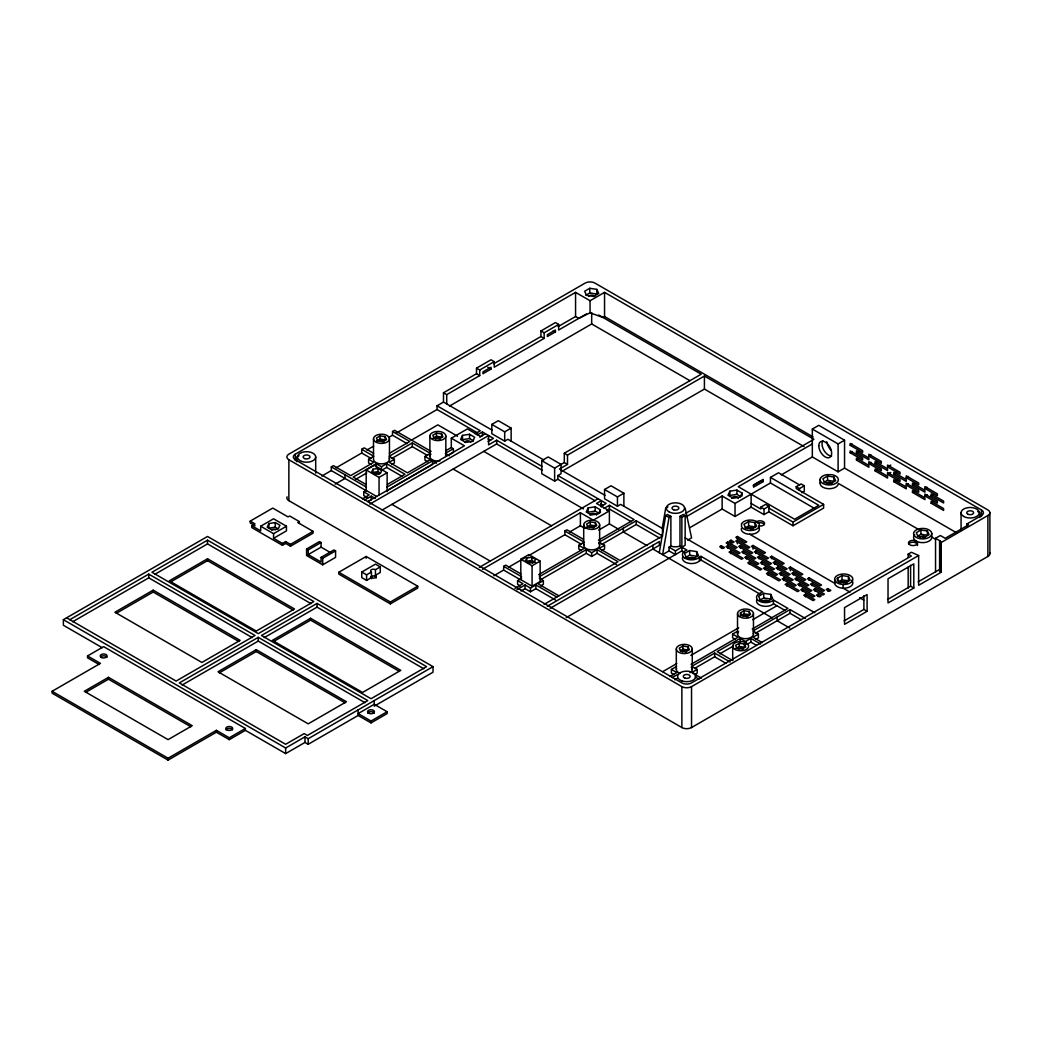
<?xml version="1.0" encoding="UTF-8"?>
<svg xmlns="http://www.w3.org/2000/svg" width="1042" height="1042" viewBox="0 0 1042 1042"><rect width="100%" height="100%" fill="white"/><g stroke="black" fill="none" stroke-linecap="round" stroke-linejoin="round"><path stroke-width="1.5" d="M659.26 552.703L665.708 515.503L667.544 514.448L670.879 516.363L670.879 546.125L669.042 547.18L669.042 550.905L662.595 554.618L669.042 517.431L670.879 516.363M741.292 528.646L741.526 530.378A9.117 5.262 0 0 0 747.961 534.103L750.331 534.272A9.117 5.262 0 0 0 759.123 527.656M820.445 482.094L820.132 483.449A9.117 5.262 0 0 0 829.25 488.711A9.117 5.262 0 0 0 838.354 483.449L919.122 529.766M268.901 523.527L267.182 527.213L271.858 529.909L278.24 528.919L279.946 525.246L275.27 522.55L268.901 523.527L268.901 528.177L275.27 527.187L277.615 528.541M372.945 469.226L371.59 472.143L375.289 474.279L380.356 473.498L381.711 470.58L378.012 468.444L372.945 469.226L372.945 472.391L378.012 471.596L380.473 473.029M462.505 435.374L460.616 439.437L465.761 442.42L472.808 441.326L474.696 437.262L469.538 434.28L462.505 435.374L462.505 439.659L469.538 438.565L473.407 440.792M526.77 558.03L525.402 560.948L529.115 563.097L534.168 562.302L535.523 559.385L531.824 557.249L526.77 558.03L526.77 561.195L531.824 560.414L535.523 562.55M588.131 507.91L586.242 511.974L591.4 514.943L598.434 513.862L600.322 509.798L595.177 506.816L588.131 507.91L588.131 512.182L595.177 511.101L599.033 513.328M729.869 491.173L727.98 495.237L733.138 498.206L740.172 497.125L742.06 493.061L736.915 490.079L729.869 491.173L729.869 495.445L736.915 494.364L740.771 496.591M752.233 629.003L787.934 608.385L773.464 600.036L772.07 601.091A9.117 5.262 0 0 1 759.188 601.091A9.117 5.262 0 0 1 759.188 593.64L762.614 591.908L700.992 556.324L697.984 558.304A9.117 5.262 0 0 1 685.089 558.304A9.117 5.262 0 0 1 685.089 550.866L686.925 550.072L679.983 546.125A9.117 5.262 0 0 1 670.879 546.125M759.813 594.005L700.992 560.049L697.984 562.029A9.117 5.262 0 0 1 686.978 562.862A9.117 5.262 0 0 1 682.731 556.949M773.464 600.036L773.464 603.748L772.07 604.803A9.117 5.262 0 0 1 761.077 605.636A9.117 5.262 0 0 1 756.831 599.723M295.316 460.629L295.316 454.156L575.562 292.359L590.059 300.721L604.555 292.359L981.46 509.955L981.46 516.428M299.093 455.693L296.866 456.982L296.866 461.762M589.785 288.295L584.627 291.265L586.516 295.329L593.562 296.423L598.72 293.44L596.832 289.376L589.785 288.295L589.785 292.945L585.917 295.173M492.267 430.242L443.488 402.082L443.488 392.782L476.507 373.726L476.507 368.139L491.003 359.777L494.234 361.639L494.234 367.214L544.158 338.389L544.158 332.802L558.655 324.44L558.655 330.014L586.516 313.929M493.778 363.749L540.941 336.527L540.941 330.952L555.438 322.577L558.655 324.44M476.507 368.139L479.737 370.001L494.234 361.639M558.121 326.602L575.562 316.534L578.792 318.396L590.059 312.808L602.953 317.458L604.555 316.534L813.138 436.95M443.488 392.782L446.718 394.644L479.737 375.576L479.737 370.001M491.003 369.076L482.954 373.726L482.954 371.864L491.003 367.214L491.003 369.076L487.786 367.214M555.438 331.877L547.376 336.527L547.376 334.664L555.438 330.014L555.438 331.877L553.289 330.64M380.122 435.895L376.423 438.031L377.777 440.948L382.844 441.743L386.543 439.594L385.188 436.676L380.122 435.895L380.122 439.06L376.423 441.196M102.259 647.707L63.38 625.265L63.38 619.677L207.527 536.461L433.029 666.646L433.029 672.22L374.234 706.163M366.484 490.873L331.317 470.567L331.317 466.855L333.401 465.644L350.672 475.621L373.791 462.27L368.594 459.275L368.594 463L371.186 464.498M336.097 467.806L361.704 453.023L361.704 449.297L364.205 447.852L373.609 453.283M407.135 443.671L392.521 435.23L392.521 431.518L394.605 430.307L431.114 451.394M395.973 433.238L437.054 409.519L437.054 405.807L443.488 402.082M69.814 619.677L148.745 574.116L255.043 635.49L176.124 681.064L66.597 617.828M207.527 540.173L151.963 572.253L258.26 633.627L313.837 601.547L207.527 540.173L207.527 543.898L311.037 603.657M321.848 476.038L331.317 470.567M366.901 450.027L373.648 446.132M388.471 437.562L392.521 435.23M72.64 621.774L148.745 577.841L252.242 637.6M154.737 574.376L207.527 543.898M255.043 525.767L250.21 522.967L250.21 521.117L272.757 508.092L288.061 516.923L289.676 515.998L299.341 521.573L299.341 523.436M449.532 406.041L591.674 323.971L689.96 380.721M299.341 521.573L297.725 522.511L313.03 531.342L313.03 533.204L290.484 546.216L285.651 543.429L282.421 545.292L251.825 527.617L251.825 525.767L255.043 523.905L250.21 521.117M368.594 459.275L373.791 456.279L361.704 449.297M260.682 526.223L273.564 518.786L286.446 526.223L286.446 530.873L273.564 538.31L273.564 533.673L260.682 526.223L260.682 530.873L251.825 525.767M335.146 484.165L345.006 478.473L345.006 474.748M411.108 440.31L437.861 424.862L457.568 436.246M389.395 453.257L409.793 441.482L392.521 431.518M153.174 590.163L114.92 612.24L201.887 662.465L240.142 640.374L153.174 590.163L153.174 592.025L238.748 641.429M207.527 558.773L169.273 580.863L256.254 631.074L294.508 608.984L207.527 558.773L207.527 560.635L293.102 610.039M116.287 613.321L153.174 592.025M170.641 581.931L207.527 560.635M387.442 484.387L404.96 474.279L386.673 463.716L381.476 466.712L376.292 463.716L353.173 477.067L365.69 484.283M427.676 461.762L424.967 460.199L424.967 456.487L430.372 453.361L412.293 442.928L389.174 456.279L394.371 459.275L394.371 463L391.766 464.498M376.488 496.383L366.185 490.43L366.185 469.968L374.234 465.318L387.116 472.755L387.116 491.642M355.895 479.216L366.771 472.925M391.896 458.428L412.293 446.653L427.585 455.484M436.494 433.107L432.795 435.243L434.149 438.161L439.216 438.942L442.915 436.806L441.561 433.889L436.494 433.107L436.494 436.272L432.795 438.408M394.371 459.275L389.174 462.27L407.461 472.834L430.372 459.6M402.147 476.363L386.673 467.441L381.476 470.437L381.476 466.712M273.564 533.673L286.446 526.223M366.185 469.968L379.067 477.405L387.116 472.755M445.937 450.613L451.303 447.513L451.303 438.213L467.415 428.913L480.544 436.494L485.364 433.706M367.813 497.881L363.762 495.536L363.762 491.824L366.185 490.43M99.133 664.509L87.541 657.815L87.541 655.952L103.64 646.652L245.378 728.488L245.378 730.338L285.651 753.587L304.98 742.438L308.198 744.288L358.122 715.463L371.017 722.901L387.116 713.601L387.116 711.751L374.234 704.301L358.122 713.601L371.017 721.038L387.116 711.751M273.564 538.31L282.421 543.429L285.651 541.566L290.484 544.367L313.03 531.342M362.46 498.818L369.168 494.937L363.762 491.824M475.152 433.746L480.297 430.776L437.054 405.807M543.82 460.004L507.923 439.281L504.693 441.144L491.811 433.706L491.811 424.407L498.258 420.681L511.14 428.119L511.14 441.144M364.544 500.017L371.252 496.148L375.302 498.48M386.895 487.109L432.456 460.811L432.456 464.524L388.275 490.027M448.021 455.536L453.387 452.436L453.387 448.711L445.338 453.361L449.389 455.706M477.236 434.957L482.381 431.974L493.426 438.356L488.06 441.456M367.852 501.554L464.432 445.794L451.303 438.213M368.568 501.41L371.252 499.86L371.252 496.148M479.802 437.184L482.381 435.699L482.381 431.974M369.845 504.12L488.594 435.556L488.594 444.856L496.643 440.206L542.205 466.516M245.378 730.338L229.279 739.638L216.384 732.2L168.075 760.1L52.1 693.151L52.1 691.289L100.423 663.389L87.541 655.952M491.811 424.407L504.693 431.844L511.14 428.119M308.198 554.591L321.079 562.029L321.079 557.379L333.961 549.942L335.576 550.866L335.576 557.379L322.694 564.816L306.582 555.516L306.582 549.017L319.477 541.566L321.079 542.504L321.079 547.154L308.198 554.591L308.198 549.942L321.079 542.504M382.219 509.994L496.643 443.931L542.205 470.229M108.472 677.339L84.311 691.289L168.075 739.638L192.223 725.688L108.472 677.339L108.472 679.202L190.829 726.743M85.652 692.37L108.472 679.202M321.079 557.379L322.694 558.304L335.576 550.866M338.793 572.253L366.185 556.454L417.725 586.203L417.725 588.066L390.346 603.878L338.793 574.116L338.793 572.253L390.346 602.015L417.725 586.203M557.848 479.268L554.631 481.13L541.749 473.693L541.749 460.668L548.183 456.943L561.065 464.393L561.065 473.693L557.848 475.543L557.848 479.268L595.125 500.785M685.389 513.511L813.945 439.281L704.418 376.045L567.512 455.093L567.512 464.393L564.295 462.531L564.295 453.231L701.201 374.182L598.72 315.023M361.756 572.032L375.446 564.126L380.278 566.913L380.278 572.488L375.446 575.275A2.852 1.641 0 0 1 375.446 577.607A2.852 1.641 0 0 1 371.421 577.607L366.589 580.394L361.756 577.607L361.756 572.032L366.589 574.819L371.421 572.032A2.852 1.641 0 0 1 371.421 569.7A2.852 1.641 0 0 1 375.446 569.7L380.278 566.913M258.26 637.352L179.341 682.914L285.651 744.288L304.16 733.607L307.377 735.47L367.787 700.589L258.26 637.352L258.26 641.077L364.987 702.686M317.055 603.409L261.49 635.49L371.017 698.726L426.582 666.646L317.055 603.409L317.055 607.134L423.768 668.743M541.749 460.668L554.631 468.105L564.295 462.531M182.168 685.011L258.26 641.077M264.264 637.613L317.055 607.134M567.512 464.393L559.463 469.043L605.024 495.341M562.276 471.127L704.418 389.07L804.111 446.627M256.254 649.674L217.999 671.764L308.198 723.838L346.452 701.748L256.254 649.674L256.254 651.537L345.045 702.79M310.607 618.284L272.353 640.374L362.551 692.448L400.805 670.358L310.607 618.284L310.607 620.146L399.399 671.413M219.367 672.832L256.254 651.537M273.72 641.442L310.607 620.146M663.467 529.089L620.667 504.38L617.45 506.23L604.555 498.792L604.555 489.493L611.003 485.78L623.884 493.218L623.884 506.23M479.372 567.356L598.121 498.792M482.42 569.31L580.394 512.742L593.289 520.179L609.388 510.88L609.388 523.905L598.655 530.104M600.804 506.542L606.17 503.442L557.848 475.543M604.555 489.493L617.45 496.93L623.884 493.218M52.1 691.289L168.075 758.237L216.384 730.338L229.279 737.788L245.378 728.488M520.218 579.639L503.651 570.065L503.651 566.353L505.735 565.142L520.922 573.921M528.268 555.868L564.855 534.728L564.855 531.016L566.939 529.805L583.507 539.378M604.021 508.405L609.388 505.305L634.122 519.58L598.421 540.199M520.805 559.241L528.854 554.591L540.134 561.104L540.134 581.553L532.084 586.203L520.805 579.704L520.805 559.241L532.084 565.754L540.134 561.104M493.804 575.757L503.651 570.065M508.561 567.239L525.442 557.483M569.635 531.98L580.394 525.767L584.262 527.994M606.809 510.515L609.388 509.03L631.374 521.716M590.319 521.912L586.62 524.048L587.975 526.965L593.028 527.76L596.74 525.611L595.373 522.693L590.319 521.912L590.319 525.077L586.62 527.213M520.284 585.904L517.587 584.341L517.587 580.628L521.638 578.284M581.488 550.567L578.792 549.017L578.792 545.292L584.184 542.179L564.855 531.016M514.93 588.391L522.98 583.741L517.587 580.628M538.636 574.715L584.184 548.405L578.792 545.292M517.014 589.603L525.064 584.953L530.469 588.066L535.875 584.953L556.806 597.04M539.339 576.708L586.268 549.616L591.674 552.729L597.079 549.616L618.01 561.703L544.132 604.36M604.555 545.292L599.163 548.405L620.094 560.492L662.543 535.992L636.206 520.779L599.163 542.179L604.555 545.292L604.555 549.017L601.859 550.567M521.039 590.996L525.064 588.665L530.469 591.791L535.875 588.665L555.412 599.958M540.72 579.639L586.268 553.328L591.674 556.454L597.079 553.328L616.617 564.621M601.846 544.341L636.206 524.504L659.768 538.115M667.935 506.842L665.708 508.131L662.491 526.731L662.491 536.031M540.655 585.904L543.351 584.341L543.351 580.628L537.959 583.741L558.89 595.829M781.331 474.852L812.33 456.943L812.33 429.057L818.778 425.331L844.554 440.206L844.554 468.105L956.908 532.97M679.983 546.125L679.983 516.363L681.872 517.392L685.154 515.503L685.154 545.253L675.424 550.866L669.042 547.18M63.38 619.677L285.651 748.013L304.98 736.85L308.198 738.713L433.029 666.646M686.418 516.624L722.132 496.005L735.027 503.442L770.455 482.993L814.636 508.496M812.33 443.931L738.244 486.705L794.616 519.255L818.778 505.305L770.455 477.405L770.455 482.993M753.314 485.442L761.598 480.662L763.213 481.586L763.213 479.359L753.548 484.934L753.548 487.174L763.213 481.586M547.337 606.223L659.326 541.566L659.326 545.292L550.163 608.307M770.455 477.405L778.517 472.755L799.657 484.96M689.869 527.656L722.132 509.03L735.027 516.467L751.126 507.167L764.02 514.605L768.853 511.817L793.014 525.767L823.61 508.092L823.61 504.38L796.231 488.568L796.231 486.705L801.064 483.918L804.281 485.78L804.281 491.355L801.871 492.749M812.33 429.057L838.107 443.931L844.554 440.206M850.181 445.325L862.646 452.515L862.646 450.652L850.181 443.462L850.181 445.325L852.33 444.087M687.733 540.121L691.588 537.88L685.154 508.131M850.181 452.762L862.646 459.952L862.646 458.102L850.181 450.899L850.181 452.762L852.33 451.525M566.275 617.606L681.872 550.866L684.399 552.325M751.126 503.442L760.79 509.03L760.79 507.167L765.623 504.38L768.853 506.23L768.853 511.817M856.42 452.645L868.872 459.835L868.872 457.972L856.42 450.782L856.42 452.645L858.556 451.394M689.648 550.528L684.49 553.497L686.378 557.561L693.425 558.655L698.57 555.673L696.694 551.609L689.648 550.528L689.648 555.178L684.49 558.147M760.79 507.167L764.02 509.03L768.853 506.23M796.231 486.705L799.448 488.568L804.281 485.78M748.612 521.612L743.949 524.308L745.655 527.994L752.037 528.984L756.7 526.288L754.994 522.602L748.612 521.612L748.612 525.897L745.108 527.916M827.543 476.051L822.867 478.747L824.574 482.433L830.956 483.41L835.632 480.714L833.913 477.041L827.543 476.051L827.543 480.323L824.04 482.355M856.42 460.082L868.872 467.272L868.872 465.409L856.42 458.22L856.42 460.082L858.556 458.845M812.33 456.943L838.107 471.831L844.554 468.105M868.872 456.109L881.324 463.299L881.324 461.45L868.872 454.247L868.872 456.109L871.021 454.872M721.338 545.761L719.722 546.685L722.835 548.483L724.451 547.558L721.338 545.761L721.338 548.235M727.772 542.035L726.17 542.96L735.509 548.366L737.124 547.428L727.772 542.035L727.772 544.51M731.002 540.173L729.387 541.111L732.5 542.908L734.115 541.97L731.002 540.173L731.002 543.898M737.436 536.461L735.834 537.385L745.173 542.778L746.775 541.853L737.436 536.461L737.436 538.935M868.872 463.547L881.324 470.737L881.324 468.887L868.872 461.697L868.872 463.547L871.021 462.309M727.668 545.695L726.053 546.62L738.518 553.81L740.12 552.885L727.668 545.695L727.668 548.17M737.332 540.121L735.717 541.045L748.182 548.235L749.784 547.31L737.332 540.121L737.332 543.833M875.098 463.43L887.55 470.619L887.55 468.757L875.098 461.567L875.098 463.43L877.247 462.192M730.676 551.153L729.061 552.078L741.526 559.267L743.128 558.343L730.676 551.153L730.676 553.628M740.341 545.565L738.726 546.503L751.178 553.693L752.793 552.755L740.341 545.565L740.341 548.053M875.098 470.867L887.55 478.057L887.55 476.194L875.098 469.004L875.098 470.867L877.247 469.629M887.55 466.894L900.014 474.084L900.014 472.234L887.55 465.045L887.55 466.894L890.78 465.045M768.853 508.092L793.014 522.042L823.61 504.38M743.35 551.023L741.735 551.96L754.187 559.15L755.802 558.212L743.35 551.023L743.35 553.51M753.014 545.448L751.399 546.373L763.851 553.562L765.466 552.638L753.014 545.448L753.014 549.16M887.55 474.344L900.014 481.534L900.014 479.672L887.55 472.482L887.55 474.344L890.78 472.482M746.346 556.48L744.743 557.405L757.195 564.608L758.81 563.67L746.346 556.48L746.346 558.955M756.01 550.905L754.408 551.83L766.86 559.02L768.475 558.095L756.01 550.905L756.01 553.38M893.776 474.214L906.24 481.404L906.24 479.541L893.776 472.352L893.776 474.214L897.006 472.352M749.354 561.938L747.752 562.862L760.204 570.052L761.819 569.127L749.354 561.938L749.354 564.412M759.019 556.363L757.417 557.288L769.869 564.477L771.484 563.553L759.019 556.363L759.019 558.838M893.776 481.651L906.24 488.841L906.24 486.979L893.776 479.789L893.776 481.651L897.006 479.789M906.24 477.692L918.692 484.882L918.692 483.019L906.24 475.829L906.24 477.692L908.39 476.441M762.028 561.807L760.413 562.745L772.877 569.935L774.48 568.997L762.028 561.807L762.028 564.295M771.692 556.233L770.077 557.157L782.542 564.36L784.144 563.422L771.692 556.233L771.692 558.707M906.24 485.129L918.692 492.319L918.692 490.456L906.24 483.267L906.24 485.129L908.39 483.892M765.036 567.265L763.421 568.203L775.886 575.392L777.488 574.455L765.036 567.265L765.036 569.753M774.701 561.69L773.086 562.615L785.551 569.805L787.153 568.88L774.701 561.69L774.701 564.165M912.466 484.999L924.918 492.189L924.918 490.339L912.466 483.136L912.466 484.999L914.615 483.762M768.045 572.722L766.43 573.647L778.882 580.85L780.497 579.912L768.045 572.722L768.045 575.197M777.71 567.148L776.095 568.072L788.547 575.262L790.162 574.337L777.71 567.148L777.71 569.622M912.466 492.436L924.918 499.626L924.918 497.776L912.466 490.587L912.466 492.436L914.615 491.199M924.918 488.477L937.383 495.666L937.383 493.804L924.918 486.614L924.918 488.477L927.067 487.239M780.718 572.605L779.103 573.53L791.555 580.72L793.17 579.795L780.718 572.605L780.718 575.08M790.383 567.017L788.768 567.955L801.22 575.145L802.835 574.207L790.383 567.017L790.383 570.742M924.918 495.914L937.383 503.104L937.383 501.241L924.918 494.051L924.918 495.914L927.067 494.676M783.714 578.049L782.112 578.987L794.564 586.177L796.179 585.252L783.714 578.049L783.714 580.537M793.379 572.475L791.777 573.4L804.229 580.602L805.844 579.665L793.379 572.475L793.379 574.95M931.144 495.784L943.609 502.973L943.609 501.124L931.144 493.934L931.144 495.784L933.293 494.546M763.734 593.302L758.589 596.271L760.478 600.335L767.511 601.429L772.669 598.46L770.78 594.396L763.734 593.302L763.734 597.952L759.983 600.114M786.723 583.507L785.121 584.445L797.573 591.635L799.188 590.697L786.723 583.507L786.723 585.995M796.388 577.932L794.786 578.857L807.237 586.047L808.839 585.122L796.388 577.932L796.388 580.407M682.927 646.053L679.228 648.189L680.582 651.12L685.649 651.901L689.348 649.752L687.994 646.835L682.927 646.053L682.927 649.218L680.465 650.638M740.432 612.852L744.131 610.716L749.198 611.498L750.553 614.415L746.853 616.564L741.787 615.783L740.432 612.852L740.432 616.017M931.144 503.234L943.609 510.424L943.609 508.561L931.144 501.371L931.144 503.234L933.293 501.983M741.67 615.301L744.131 613.881L749.198 614.663L749.198 611.498M799.396 583.39L797.781 584.315L810.246 591.504L811.848 590.58L799.396 583.39L799.396 585.865M809.061 577.802L807.446 578.74L819.911 585.93L821.513 584.992L809.061 577.802L809.061 580.29M802.405 588.847L800.79 589.772L813.242 596.962L814.857 596.037L802.405 588.847L802.405 591.322M812.07 583.26L810.455 584.197L822.906 591.387L824.522 590.449L812.07 583.26L812.07 585.747M662.712 671.66L676.779 663.546M690.846 655.418L738.687 627.792M752.754 619.677L776.902 605.741M674.109 674.708L671.4 673.158L671.4 669.433L676.558 666.463M735.313 639.371L732.604 637.821L732.604 634.096L737.762 631.126M805.414 594.292L803.799 595.229L813.138 600.622L814.753 599.697L805.414 594.292L805.414 596.779M815.078 588.717L813.463 589.642L822.802 595.047L824.417 594.109L815.078 588.717L815.078 591.192M837.364 578.245L842.04 575.549L848.409 576.539L850.129 580.225L845.453 582.921L839.071 581.931L837.364 578.245L837.364 581.097M920.959 529.987L916.283 532.683L918.002 536.37L924.371 537.346L929.047 534.65L927.341 530.964L920.959 529.987L920.959 534.259L917.455 536.278M670.097 676.427L676.805 672.546L671.4 669.433M691.067 664.314L738.01 637.209L732.604 634.096M672.181 677.626L678.889 673.757M730.155 662.022L714.682 653.087L691.771 666.32L697.176 669.433L697.176 673.158L694.467 674.708M760.621 644.034L750.891 638.42L745.499 641.533L740.094 638.42L717.183 651.641L732.656 660.576M805.375 618.453L790.018 609.596L752.975 630.983L758.381 634.096L758.381 637.821L755.684 639.371M838.536 581.853L842.04 579.821L848.409 580.811L848.409 576.539M818.074 594.174L816.472 595.099L819.585 596.897L821.2 595.972L818.074 594.174L818.074 596.649M827.739 588.6L826.137 589.525L829.25 591.322L830.865 590.397L827.739 588.6L827.739 591.075M674.864 679.801L677.547 678.251M694.467 668.482L714.682 656.812L725.935 663.311M719.879 653.803L733.36 646.027M755.658 633.145L790.018 613.308L801.181 619.756M739.299 643.266L735.6 645.402L736.954 648.319L742.021 649.114L745.72 646.965L744.366 644.047L739.299 643.266L739.299 646.431L735.6 648.567M697.176 669.433L691.771 672.546L701.5 678.173M758.381 634.096L752.975 637.209L762.379 642.64M746.84 644.477L750.891 642.133L756.453 645.35M908.168 557.353L908.168 554.123L911.385 552.26L918.64 555.516L918.64 585.278L941.187 572.253L941.187 542.504L987.894 515.529A6.838 3.947 0 0 0 987.894 509.955L594.891 283.059A6.838 3.947 0 0 0 585.226 283.059L288.868 454.156A6.838 3.947 0 0 0 288.868 459.743L288.868 500.655L681.872 727.55A6.838 3.947 0 0 0 691.536 727.55L987.894 556.454A6.838 3.947 0 0 0 989.666 552.638M935.547 572.279L935.547 538.31L940.379 535.523L945.211 538.31L968.565 524.829L966.963 523.905L966.963 527.031M966.963 523.905L981.46 515.529A6.838 3.947 0 0 0 981.46 509.955M939.584 541.566L940.379 541.111L940.379 570.86L939.584 571.329L939.584 541.566L941.187 542.504M288.868 459.743L681.872 686.639A6.838 3.947 0 0 0 691.536 686.639L918.64 555.516M844.15 620.85L863.883 609.453L867.1 611.315L867.1 594.578L844.554 607.59L844.554 624.327L867.1 611.315M887.524 599.515L910.591 586.203L913.808 588.066L913.808 563.891L888.031 578.766L888.031 602.94L913.808 588.066M918.171 581.827L938.777 569.935L940.379 570.86M679.983 516.363L683.318 514.448L685.154 515.503M589.785 292.945L596.832 294.026L596.832 289.376M827.543 480.323L833.913 481.313L833.913 477.041M436.494 436.272L441.561 437.054L441.561 433.889M380.122 439.06L385.188 439.841L385.188 436.676M920.959 534.259L927.341 535.249L927.341 530.964M748.612 525.897L754.994 526.874L754.994 522.602M590.319 525.077L595.373 525.858L595.373 522.693M689.648 555.178L696.694 556.259L696.694 551.609M763.734 597.952L770.78 599.046L770.78 594.396M739.299 646.431L744.366 647.212L744.366 644.047M682.927 649.218L687.994 650L687.994 646.835M977.683 511.492L979.897 512.781L979.897 517.561M935.547 538.31L940.379 541.111M935.82 539.404L931.691 537.021L931.691 533.296M916.947 541.645A4.559 2.631 0 0 1 913.795 545.552A4.559 2.631 0 0 1 908.52 542.504A4.559 2.631 0 0 1 915.28 540.694L916.947 541.645L916.947 543.507A4.559 2.631 0 0 1 917.403 545.513M908.598 544.145A4.559 2.631 0 0 1 915.28 542.543L916.947 543.507M540.941 330.952L544.158 332.802M540.941 336.527L544.158 338.389M939.584 571.329L941.187 572.253M908.168 554.123L911.385 555.985L691.536 682.914A6.838 3.947 0 0 1 681.872 682.914L295.316 459.743A6.838 3.947 0 0 1 295.316 454.156M476.507 373.726L479.737 375.576M749.693 534.233L834.72 583.325L834.72 579.599M849.985 592.13L843.108 588.17L843.108 584.445M859.598 597.691L863.727 600.062M564.295 453.231L567.512 455.093M665.708 515.503L669.042 517.431M685.154 537.88L814.766 612.709M437.054 409.519L477.51 432.886M487.903 438.89L490.665 440.479M600.648 503.976L603.409 505.565M773.464 603.748L785.173 610.521M609.388 510.88L596.506 503.442L601.338 500.655L601.338 506.855M669.042 550.905L675.424 554.591L675.424 550.866M483.762 451.368L583.455 508.926M609.388 523.905L618.596 529.219M646.9 545.552L623.324 531.941L623.324 528.229M772.291 617.958L652.878 549.017L652.878 545.292M789.81 628.065L777.137 620.745L777.137 617.033M451.303 447.513L453.387 448.711M453.153 469.043L551.452 525.78M564.855 534.728L581.423 544.302M424.967 456.487L436.507 463.143M361.704 453.023L371.108 458.441M539.3 578.284L543.351 580.628M331.317 466.855L366.484 487.148M503.651 566.353L521.599 576.708M695.053 676.857L699.078 679.176M391.948 504.38L490.248 561.117M321.079 547.154L331.395 553.107M306.582 549.017L308.198 549.942M931.47 536.031L931.782 537.385A9.117 5.262 0 0 1 920.307 542.465A9.117 5.262 0 0 1 914.772 534.754M989.9 512.742L989.9 553.654M987.894 515.529L987.894 556.454M961.076 512.742L961.076 530.534M915.28 540.694L915.28 542.543M910.591 565.246L910.591 586.203M908.168 567.056L908.168 588.092M863.883 595.764L863.883 609.453M842.04 575.549L842.04 579.821M838.107 443.931L838.107 471.831M820.223 479.359L820.223 483.084M799.448 488.568L799.448 490.43M793.014 522.042L793.014 525.767M790.018 609.596L790.018 613.308M764.02 509.03L764.02 514.605M753.47 613.634A7.971 4.598 0 0 1 741.5 617.619A7.971 4.598 0 0 1 741.5 609.648A7.971 4.598 0 0 1 753.47 613.634L753.47 634.096M751.126 494.142L751.126 507.167M750.891 638.42L750.891 642.133M745.499 641.533L745.499 644.021M744.131 610.716L744.131 613.881M742.06 493.061L742.06 495.914M740.094 638.42L740.094 642.133M737.515 613.634L737.515 634.096M736.915 490.079L736.915 494.364M735.027 503.442L735.027 516.467M732.682 646.183L732.682 660.354M722.132 496.005L722.132 509.03M714.682 653.087L714.682 656.812M704.418 376.045L704.418 389.07M700.992 556.324L700.992 560.049M699.377 557.262L699.377 560.974M692.266 648.971A7.971 4.598 0 0 1 680.296 652.956A7.971 4.598 0 0 1 680.296 644.985A7.971 4.598 0 0 1 692.266 648.971L692.266 669.433M691.536 686.639L691.536 727.55M681.872 517.392L681.872 550.866M681.872 686.639L681.872 727.55M676.31 648.971L676.31 669.433M636.206 520.779L636.206 524.504M617.45 496.93L617.45 506.23M609.388 505.305L609.388 509.03M604.555 292.359L604.555 316.534M600.322 509.798L600.322 512.651M599.645 524.829L599.645 545.292M597.079 549.616L597.079 553.328M595.177 506.816L595.177 511.101M591.674 312.574L591.674 323.971M591.674 552.729L591.674 556.454M590.059 300.721L590.059 312.808M586.268 549.616L586.268 553.328M583.702 524.829L583.702 545.292M580.394 512.742L580.394 525.767M575.562 292.359L575.562 316.534M554.631 468.105L554.631 481.13M535.875 584.953L535.875 588.665M532.084 565.754L532.084 586.203M531.824 557.249L531.824 560.414M530.469 588.066L530.469 591.791M525.064 584.953L525.064 588.665M504.693 431.844L504.693 441.144M496.643 440.206L496.643 443.931M469.538 434.28L469.538 438.565M446.718 394.644L446.718 403.944M445.833 436.025A7.971 4.598 0 0 1 433.863 440.011A7.971 4.598 0 0 1 433.863 432.039A7.971 4.598 0 0 1 445.833 436.025L445.833 456.487A7.971 4.598 0 0 0 445.559 455.289M429.877 436.025L429.877 456.487M412.293 442.928L412.293 446.653M390.346 602.015L390.346 603.878M389.461 438.812A7.971 4.598 0 0 1 377.491 442.798A7.971 4.598 0 0 1 377.491 434.827A7.971 4.598 0 0 1 389.461 438.812L389.461 459.275M386.673 463.716L386.673 467.441M379.067 477.405L379.067 494.716M378.012 468.444L378.012 471.596M376.292 463.716L376.292 467.441M375.446 569.7L375.446 576.395M374.234 700.589L374.234 704.301M373.505 438.812L373.505 459.275A7.971 4.598 0 0 0 382.518 463.833A7.971 4.598 0 0 0 389.187 458.076M371.421 572.032L371.421 578.727M371.017 721.038L371.017 722.901M366.589 574.819L366.589 580.394M366.185 556.454L366.185 558.304M358.122 709.889L358.122 715.463M322.694 558.304L322.694 564.816M315.7 456.943A9.117 5.262 0 0 1 302.024 461.502A9.117 5.262 0 0 1 302.024 452.397A9.117 5.262 0 0 1 315.7 456.943L315.7 473.12M308.198 738.713L308.198 744.288M304.98 736.85L304.98 742.438M290.484 544.367L290.484 546.216M285.651 541.566L285.651 543.429M285.651 748.013L285.651 753.587M282.421 543.429L282.421 545.292M275.27 522.55L275.27 527.187M229.279 737.788L229.279 739.638M216.384 730.338L216.384 732.2M168.075 758.237L168.075 760.1M148.745 574.116L148.745 577.841M851.64 580.316A9.117 5.262 0 0 1 843.746 588.209L841.389 588.04A9.117 5.262 0 0 1 834.942 584.315L834.629 582.947A9.117 5.262 0 0 1 834.942 581.592M288.868 500.655A6.838 3.947 0 0 1 287.097 496.839M751.152 529.102A3.191 1.837 0 0 1 753.092 529.961M922.665 537.412A3.191 1.837 0 0 1 924.918 537.946M827.648 483.722A3.191 1.837 0 0 1 831.503 484.009M826.488 483.084A3.191 1.837 0 0 1 832.011 483.084M919.904 537.021A3.191 1.837 0 0 1 925.426 537.021M840.66 583.038A3.191 1.837 0 0 1 843.746 581.67A3.191 1.837 0 0 1 846.82 583.038M747.557 528.659A3.191 1.837 0 0 1 753.092 528.659M688.345 559.241A3.191 1.837 0 0 1 691.536 557.392A3.191 1.837 0 0 1 694.727 559.241M763.369 601.638A3.191 1.837 0 0 1 767.876 601.638M762.549 601.534A3.191 1.837 0 0 1 765.623 600.179A3.191 1.837 0 0 1 768.709 601.534M588.6 296.527A3.191 1.837 0 0 1 591.674 295.16A3.191 1.837 0 0 1 594.761 296.527M756.049 522.12A4.559 2.631 0 0 1 761.91 521.052A4.559 2.631 0 0 1 764.268 524.334A4.559 2.631 0 0 1 758.81 525.976M757.716 523.019A4.559 2.631 0 0 1 764.385 524.621M689.283 558.864A3.191 1.837 0 0 1 693.79 558.864M271.636 529.766A2.735 1.576 0 0 1 275.505 529.766M370.678 577.984A2.852 1.641 0 0 1 373.427 575.913A2.852 1.641 0 0 1 376.175 577.984M830.656 449.949A11.957 6.903 60 0 1 826.723 441.743M831.659 455.953A9.117 5.262 60 0 1 823.883 450.274A9.117 5.262 60 0 1 822.867 440.714M598.577 542.986A7.971 4.598 0 0 1 592.716 549.85A7.971 4.598 0 0 1 583.976 544.093M753.197 632.911A7.971 4.598 0 0 1 744.457 638.655A7.971 4.598 0 0 1 738.583 631.791M691.198 667.127A7.971 4.598 0 0 1 689.921 672.689M680.296 673.419A7.971 4.598 0 0 1 676.584 668.248M439.919 460.929A7.971 4.598 0 0 1 431.531 459.288A7.971 4.598 0 0 1 430.945 454.182M682.197 651.81A2.162 1.25 0 0 1 684.281 650.885A2.162 1.25 0 0 1 686.378 651.81M738.57 649.674A2.162 1.25 0 0 1 740.667 648.098A2.162 1.25 0 0 1 742.751 649.674M743.402 616.473A2.162 1.25 0 0 1 746.319 615.653A2.162 1.25 0 0 1 747.361 617.424M528.307 563.331A2.162 1.25 0 0 1 530.469 562.081A2.162 1.25 0 0 1 532.631 563.331M589.59 527.669A2.162 1.25 0 0 1 591.674 526.744A2.162 1.25 0 0 1 593.771 527.669M435.686 439.19A2.162 1.25 0 0 1 437.861 437.94A2.162 1.25 0 0 1 440.024 439.19M379.614 441.352A2.162 1.25 0 0 1 382.31 440.818A2.162 1.25 0 0 1 383.573 442.303M374.482 474.527A2.162 1.25 0 0 1 376.644 473.276A2.162 1.25 0 0 1 378.819 474.527M367.709 713.093A3.413 1.967 0 0 1 371.017 711.634A3.413 1.967 0 0 1 374.312 713.093M225.971 729.83A3.413 1.967 0 0 1 229.279 728.371A3.413 1.967 0 0 1 232.574 729.83M100.683 656.825A3.413 1.967 0 0 1 104.083 655.848A3.413 1.967 0 0 1 106.935 657.294M590.098 515.165A3.191 1.837 0 0 1 593.289 513.315A3.191 1.837 0 0 1 596.48 515.165M731.836 498.428A3.191 1.837 0 0 1 735.027 496.578A3.191 1.837 0 0 1 738.218 498.428M464.576 442.147A3.191 1.837 0 0 1 467.65 440.792A3.191 1.837 0 0 1 470.737 442.147M741.526 523.931L741.526 526.653A9.117 5.262 0 0 0 747.961 530.378L750.331 530.56A9.117 5.262 0 0 0 759.436 525.298A9.117 5.262 0 0 0 750.331 520.036L747.961 520.218A9.117 5.262 0 0 0 741.526 523.931M820.445 478.369L820.132 479.737A9.117 5.262 0 0 0 829.25 484.986A9.117 5.262 0 0 0 838.354 479.737L838.055 478.369A9.117 5.262 0 0 0 831.607 474.657L826.892 474.657A9.117 5.262 0 0 0 820.445 478.369M925.022 528.581L922.665 528.411A9.117 5.262 0 0 0 913.56 533.66A9.117 5.262 0 0 0 922.665 538.922A9.117 5.262 0 0 0 931.782 533.66L931.47 532.306A9.117 5.262 0 0 0 925.022 528.581M843.746 584.497L841.389 584.315A9.117 5.262 0 0 1 834.942 580.589L834.629 579.235A9.117 5.262 0 0 1 843.746 573.973A9.117 5.262 0 0 1 852.851 579.235A9.117 5.262 0 0 1 843.746 584.497M963.733 516.467A9.117 5.262 0 0 0 978.985 514.11A9.117 5.262 0 0 0 967.823 507.662A9.117 5.262 0 0 0 963.733 516.467M682.145 680.96A9.117 5.262 0 0 0 695.809 676.401A9.117 5.262 0 0 0 682.145 671.856A9.117 5.262 0 0 0 682.145 680.96M967.771 514.136A3.413 1.967 0 0 0 973.475 513.25A3.413 1.967 0 0 0 969.294 510.84A3.413 1.967 0 0 0 967.771 514.136M684.998 678.121A3.413 1.967 0 0 0 690.117 676.401A3.413 1.967 0 0 0 684.998 674.695A3.413 1.967 0 0 0 684.998 678.121M304.876 458.662A3.413 1.967 0 0 0 310.008 456.943A3.413 1.967 0 0 0 304.876 455.237A3.413 1.967 0 0 0 304.876 458.662M668.99 511.817A9.117 5.262 0 0 0 684.229 509.46A9.117 5.262 0 0 0 673.067 503.012A9.117 5.262 0 0 0 668.99 511.817M673.718 509.798A3.413 1.967 0 0 0 678.85 508.092A3.413 1.967 0 0 0 673.718 506.386A3.413 1.967 0 0 0 673.718 509.798M818.778 445.794A9.117 5.262 60 0 0 828.442 457.816A9.117 5.262 60 0 0 828.442 444.921A9.117 5.262 60 0 0 818.778 445.794M586.034 528.086A7.971 4.598 0 0 0 599.371 526.028A7.971 4.598 0 0 0 589.616 520.388A7.971 4.598 0 0 0 586.034 528.086M735.027 649.44A7.971 4.598 0 0 0 748.364 647.382A7.971 4.598 0 0 0 738.596 641.742A7.971 4.598 0 0 0 735.027 649.44M369.298 713.457A3.413 1.967 0 0 0 374.43 711.751A3.413 1.967 0 0 0 369.298 710.032A3.413 1.967 0 0 0 369.298 713.457M227.56 730.195A3.413 1.967 0 0 0 232.692 728.488A3.413 1.967 0 0 0 227.56 726.769A3.413 1.967 0 0 0 227.56 730.195M101.934 657.658A3.413 1.967 0 0 0 107.052 655.952A3.413 1.967 0 0 0 101.934 654.246A3.413 1.967 0 0 0 101.934 657.658"/></g></svg>
